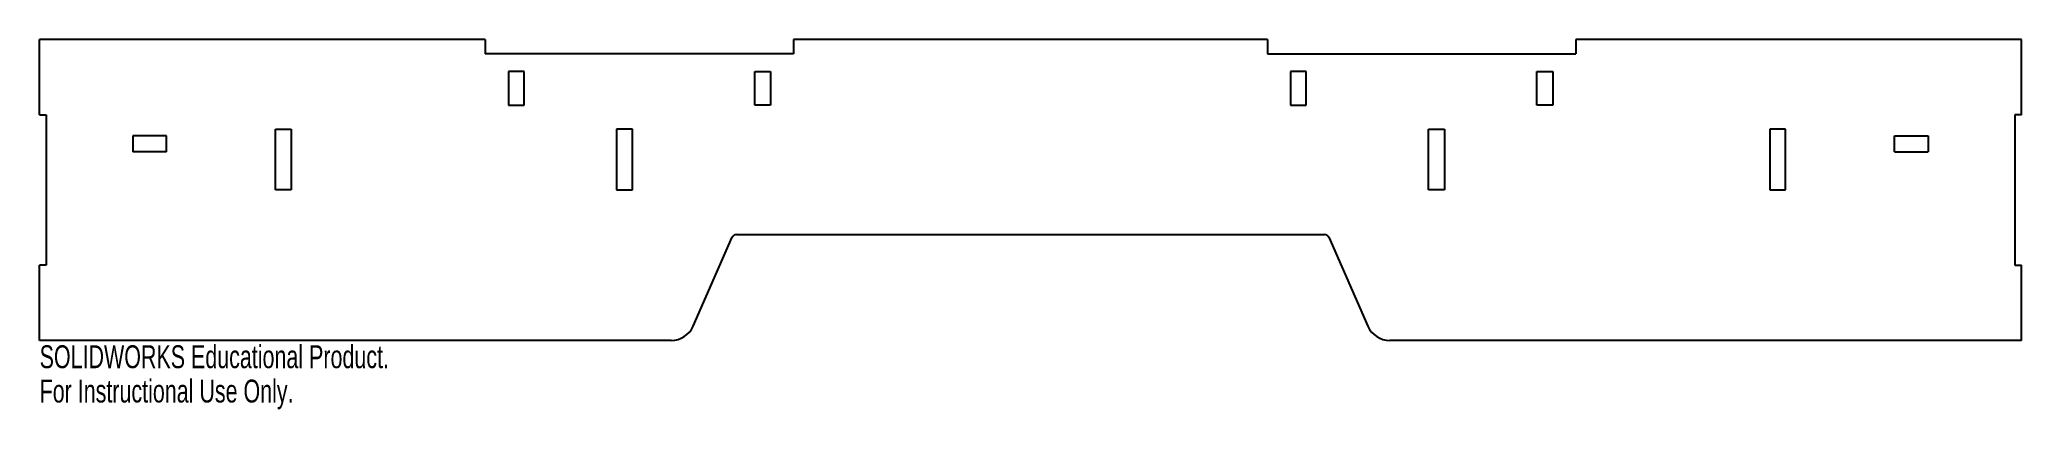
# Model space of a CAD drawing. Header units: millimetres. Extents: x -209 to 209, y -26 to 52.
import ezdxf

# ---------------------------------------------------------------- set-up
doc = ezdxf.new("R2010")
doc.units = ezdxf.units.MM
doc.styles.add('SLDTEXTSTYLE0', font='TXT', dxfattribs={"width": 0.7})

msp = doc.modelspace()

# ---------------------------------------------------------------- linework, layer by layer
at = {"color": 7, "linetype": 'Continuous', "lineweight": 25}
for p, q in [((-115, 52.19), (-209, 52.19)), ((-209, 36.32), (-209, 52.19)), ((-115, 52.19), (-115, 49.17)), ((50, 52.19), (-50, 52.19)), ((-50, 52.19), (-50, 49.17)), ((50, 52.19), (50, 49.17)), ((209, 52.19), (115, 52.19)), ((115, 52.19), (115, 49.17)), ((209, 36.32), (209, 52.19)), ((-50, 49.17), (-115, 49.17)), ((50, 49.17), (115, 49.17)), ((-110.13, 45.47), (-110.13, 38.34)), ((-106.83, 45.47), (-110.13, 45.47)), ((-106.83, 38.34), (-106.83, 45.47)), ((-58.17, 38.34), (-58.17, 45.47)), ((-58.17, 45.47), (-54.85, 45.47)), ((-54.85, 45.47), (-54.85, 38.34)), ((54.85, 45.47), (54.85, 38.34)), ((58.17, 45.47), (54.85, 45.47)), ((58.17, 38.34), (58.17, 45.47)), ((106.83, 38.34), (106.83, 45.47)), ((106.83, 45.47), (110.15, 45.47)), ((110.15, 45.47), (110.15, 38.34)), ((-110.13, 38.34), (-106.83, 38.34)), ((-54.85, 38.34), (-58.17, 38.34)), ((54.85, 38.34), (58.17, 38.34)), ((110.15, 38.34), (106.83, 38.34)), ((-209, 36.32), (-207.65, 36.32)), ((-207.65, 36.32), (-207.65, 4.56)), ((207.65, 36.32), (207.65, 4.56)), ((209, 36.32), (207.65, 36.32)), ((-182.24, 31.86), (-189.37, 31.86)), ((-189.37, 31.86), (-189.37, 28.53)), ((-182.24, 28.53), (-182.24, 31.86)), ((-159.27, 33.31), (-155.95, 33.31)), ((-159.27, 20.48), (-159.27, 33.31)), ((-155.95, 33.31), (-155.95, 20.48)), ((-87.29, 33.31), (-87.29, 20.48)), ((-83.97, 33.31), (-87.29, 33.31)), ((-83.97, 20.48), (-83.97, 33.31)), ((83.97, 20.48), (83.97, 33.31)), ((83.97, 33.31), (87.29, 33.31)), ((87.29, 33.31), (87.29, 20.48)), ((159.27, 33.31), (155.95, 33.31)), ((155.95, 33.31), (155.95, 20.48)), ((159.27, 20.48), (159.27, 33.31)), ((182.24, 28.53), (182.24, 31.86)), ((182.24, 31.86), (189.37, 31.86)), ((189.37, 31.86), (189.37, 28.53)), ((-182.24, 28.53), (-189.37, 28.53)), ((182.24, 28.53), (189.37, 28.53)), ((-155.95, 20.48), (-159.27, 20.48)), ((-87.29, 20.48), (-83.97, 20.48)), ((87.29, 20.48), (83.97, 20.48)), ((155.95, 20.48), (159.27, 20.48)), ((-71.18, -8.33), (-62.9, 10.45)), ((-61.98, 11.04), (61.98, 11.04)), ((62.9, 10.45), (71.18, -8.33)), ((-207.65, 4.56), (-209, 4.56)), ((-209, -11.32), (-209, 4.56)), ((207.65, 4.56), (209, 4.56)), ((209, -11.32), (209, 4.56)), ((-75.76, -11.32), (-209, -11.32)), ((209, -11.32), (75.76, -11.32))]:
    msp.add_line(p, q, dxfattribs=at)
for centre, radius, start, end in [((-61.98, 10.04), 1, 90, 156.1947), ((61.98, 10.04), 1, 23.8053, 90), ((-75.76, -6.32), 5, 270, 336.1947), ((75.76, -6.32), 5, 203.8053, 270)]:
    msp.add_arc(centre, radius, start, end, dxfattribs=at)

# ---------------------------------------------------------------- texts
at = {"color": 7, "linetype": 'Continuous', "char_height": 4.8336, "attachment_point": 1, "style": 'SLDTEXTSTYLE0'}
for s, insert in [('SOLIDWORKS Educational Product.', (-209, -12.34)), ('For Instructional Use Only.', (-209, -19.59))]:
    msp.add_mtext(s, dxfattribs=dict(at, insert=insert))

doc.saveas('drawing.dxf')
